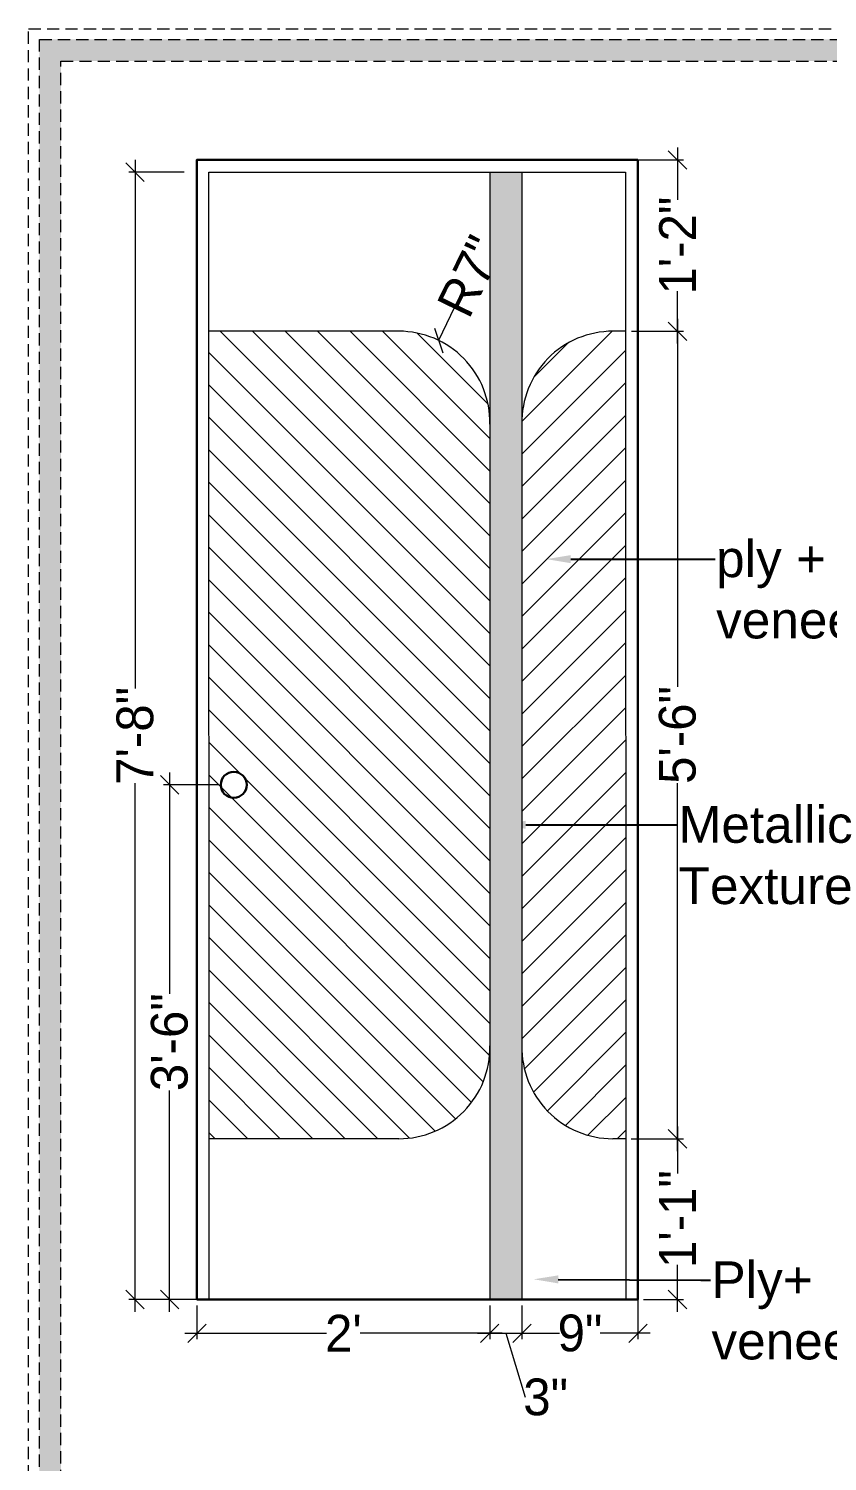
# Model space of a CAD drawing. Header units: millimetres. Extents: x 35877 to 3066687, y -650199 to -40525.
# Drawn here: x 147778.6 to 147843.7, y -180561 to -180444.1 of the extents above; entities that cross this region are included whole.
import ezdxf
from ezdxf import colors
from ezdxf.entities.mleader import LeaderData, LeaderLine
from ezdxf.math import Vec2, Vec3

# ---------------------------------------------------------------- set-up
doc = ezdxf.new("R2010")
doc.units = ezdxf.units.MM
doc.header["$MEASUREMENT"] = 0
doc.header["$PDMODE"] = 35
doc.linetypes.add('DASHED', pattern=[0.75, 0.5, -0.25])
doc.linetypes.add('DASHEDX2', pattern=[1.5, 1, -0.5])
doc.layers.get('Defpoints').update_dxf_attribs({"color": 220})
for name, color, linetype, lineweight in [('dim05', 1, 'Continuous', 13), ('Dimension', 10, 'DASHEDX2', 20), ('doors', 36, 'Continuous', 15), ('FURNITURE', 32, 'Continuous', 9), ('furniture dimensions', 1, 'DASHED', 0), ('LABALLING', 1, 'Continuous', 25), ('NAME PLATE', 7, 'Continuous', 25), ('wall', 7, 'Continuous', 30)]:
    doc.layers.add(name, color=color, linetype=linetype, lineweight=lineweight)
doc.styles.add('century g', font='GOTHIC.TTF')
doc.styles.get("Standard").update_dxf_attribs({"font": 'arial.ttf', "height": 6})
doc.dimstyles.new('Archana', dxfattribs={"dimtxt": 2, "dimasz": 0.75, "dimexe": 0.5, "dimexo": 0.5, "dimgap": 0, "dimtad": 0, "dimzin": 0, "dimdsep": 46, "dimlunit": 4, "dimtxsty": 'century g', "dimblk": 'OBLIQUE', "dimcen": 0, "dimdle": 1, "dimclrd": 256, "dimclre": 256, "dimclrt": 256, "dimadec": 0, "dimazin": 0, "dimtfac": 1, "dimtofl": 0, "dimtmove": 1, "dimatfit": 3, "dimfxl": 1, "dimfxlon": 1, "dimtolj": 1, "dimtzin": 0, "dimlwd": -1, "dimlwe": -1, "dimarcsym": 0})

# ---------------------------------------------------------------- blocks, each defined once
blk = doc.blocks.new('_Oblique')
at = {"layer": 'wall', "color": 0, "lineweight": -2}
blk.add_line((-0.5, -0.5), (0.5, 0.5), dxfattribs=at)
blk = doc.blocks.new('*D281')
at = {"layer": 'Defpoints', "color": 0, "linetype": 'Continuous', "lineweight": 0, "transparency": 16777216}
for p in [(147792.29, -180547.77), (147816.19, -180547.77), (147816.19, -180550.52)]:
    blk.add_point(p, dxfattribs=at)
at = {"layer": 'furniture dimensions', "color": 5, "linetype": 'ByBlock', "transparency": 16777216}
blk.add_line((147792.29, -180548.27), (147792.29, -180551.02), dxfattribs=at)
at = {"layer": 'furniture dimensions', "color": 5, "linetype": 'Continuous', "transparency": 16777216}
for p, q in [((147816.19, -180548.27), (147816.19, -180551.02)), ((147791.29, -180550.52), (147802.86, -180550.52)), ((147817.19, -180550.52), (147805.62, -180550.52))]:
    blk.add_line(p, q, dxfattribs=at)
at = {"layer": 'furniture dimensions', "color": 5, "linetype": 'Continuous', "transparency": 16777216, "xscale": 1.5, "yscale": 1.5, "zscale": 1.5, "rotation": 180}
blk.add_blockref('_Oblique', (147792.29, -180550.52), dxfattribs=at)
at = {"layer": 'furniture dimensions', "color": 5, "linetype": 'Continuous', "transparency": 16777216, "xscale": 1.5, "yscale": 1.5, "zscale": 1.5}
blk.add_blockref('_Oblique', (147816.19, -180550.52), dxfattribs=at)
at = {"layer": 'furniture dimensions', "linetype": 'Continuous', "lineweight": 0, "transparency": 16777216, "insert": (147804.24, -180550.52), "char_height": 3, "attachment_point": 5, "style": 'century g'}
blk.add_mtext("\\A1;2'", dxfattribs=at)
blk = doc.blocks.new('*D285')
at = {"layer": 'Defpoints', "color": 0, "linetype": 'Continuous', "lineweight": 0, "transparency": 16777216}
for p in [(147827.24, -180534.66), (147831.51, -180534.66), (147828.24, -180547.77)]:
    blk.add_point(p, dxfattribs=at)
at = {"layer": 'furniture dimensions', "color": 5, "linetype": 'Continuous', "transparency": 16777216}
for p, q in [((147831.51, -180533.66), (147831.51, -180537.49)), ((147827.74, -180534.66), (147832.01, -180534.66)), ((147831.51, -180548.77), (147831.51, -180544.93))]:
    blk.add_line(p, q, dxfattribs=at)
at = {"layer": 'furniture dimensions', "color": 5, "linetype": 'ByBlock', "transparency": 16777216}
blk.add_line((147828.74, -180547.77), (147832.01, -180547.77), dxfattribs=at)
at = {"layer": 'furniture dimensions', "color": 5, "linetype": 'Continuous', "transparency": 16777216, "xscale": 1.5, "yscale": 1.5, "zscale": 1.5}
for p, rotation in [((147831.51, -180534.66), 90), ((147831.51, -180547.77), 270)]:
    blk.add_blockref('_Oblique', p, dxfattribs=dict(at, rotation=rotation))
at = {"layer": 'furniture dimensions', "linetype": 'Continuous', "lineweight": 0, "transparency": 16777216, "insert": (147831.51, -180541.21), "char_height": 3, "attachment_point": 5, "rotation": 90, "style": 'century g'}
blk.add_mtext('\\A1;1\'-1"', dxfattribs=at)
blk = doc.blocks.new('*D286')
at = {"layer": 'Defpoints', "color": 0, "linetype": 'Continuous', "lineweight": 0, "transparency": 16777216}
for p in [(147812.01, -180469.5), (147808.77, -180476.17)]:
    blk.add_point(p, dxfattribs=at)
at = {"layer": 'furniture dimensions', "color": 5, "linetype": 'Continuous', "transparency": 16777216}
blk.add_line((147813.32, -180466.8), (147812.01, -180469.5), dxfattribs=at)
at = {"layer": 'furniture dimensions', "color": 5, "linetype": 'Continuous', "transparency": 16777216, "xscale": 1.5, "yscale": 1.5, "zscale": 1.5, "rotation": 244.0738870316112}
blk.add_blockref('_Oblique', (147812.01, -180469.5), dxfattribs=at)
at = {"layer": 'furniture dimensions', "linetype": 'Continuous', "lineweight": 0, "transparency": 16777216, "insert": (147814.56, -180464.25), "char_height": 3, "attachment_point": 5, "rotation": 64.0739, "style": 'century g'}
blk.add_mtext('\\A1;R7"', dxfattribs=at)
blk = doc.blocks.new('*D287')
at = {"layer": 'Defpoints', "color": 0, "linetype": 'Continuous', "lineweight": 0, "transparency": 16777216}
for p in [(147816.19, -180547.77), (147818.81, -180547.77), (147818.81, -180550.52)]:
    blk.add_point(p, dxfattribs=at)
at = {"layer": 'furniture dimensions', "color": 5, "linetype": 'ByBlock', "transparency": 16777216}
blk.add_line((147816.19, -180548.27), (147816.19, -180551.02), dxfattribs=at)
at = {"layer": 'furniture dimensions', "color": 5, "linetype": 'Continuous', "transparency": 16777216}
for p, q in [((147818.81, -180548.27), (147818.81, -180551.02)), ((147815.19, -180550.52), (147819.81, -180550.52)), ((147817.5, -180550.52), (147819.07, -180555.74))]:
    blk.add_line(p, q, dxfattribs=at)
at = {"layer": 'furniture dimensions', "color": 5, "linetype": 'Continuous', "transparency": 16777216, "xscale": 1.5, "yscale": 1.5, "zscale": 1.5, "rotation": 180}
blk.add_blockref('_Oblique', (147816.19, -180550.52), dxfattribs=at)
at = {"layer": 'furniture dimensions', "color": 5, "linetype": 'Continuous', "transparency": 16777216, "xscale": 1.5, "yscale": 1.5, "zscale": 1.5}
blk.add_blockref('_Oblique', (147818.81, -180550.52), dxfattribs=at)
at = {"layer": 'furniture dimensions', "linetype": 'Continuous', "lineweight": 0, "transparency": 16777216, "insert": (147820.75, -180555.74), "char_height": 3, "attachment_point": 5, "style": 'century g'}
blk.add_mtext('\\A1;3"', dxfattribs=at)
blk = doc.blocks.new('*D288')
at = {"layer": 'Defpoints', "color": 0, "linetype": 'Continuous', "lineweight": 0, "transparency": 16777216}
for p in [(147828.28, -180546.77), (147818.81, -180547.77), (147828.28, -180550.52)]:
    blk.add_point(p, dxfattribs=at)
at = {"layer": 'furniture dimensions', "color": 5, "linetype": 'Continuous', "transparency": 16777216}
for p, q in [((147828.28, -180547.27), (147828.28, -180551.02)), ((147817.81, -180550.52), (147821.89, -180550.52)), ((147829.28, -180550.52), (147825.2, -180550.52))]:
    blk.add_line(p, q, dxfattribs=at)
at = {"layer": 'furniture dimensions', "color": 5, "linetype": 'ByBlock', "transparency": 16777216}
blk.add_line((147818.81, -180548.27), (147818.81, -180551.02), dxfattribs=at)
at = {"layer": 'furniture dimensions', "color": 5, "linetype": 'Continuous', "transparency": 16777216, "xscale": 1.5, "yscale": 1.5, "zscale": 1.5, "rotation": 180}
blk.add_blockref('_Oblique', (147818.81, -180550.52), dxfattribs=at)
at = {"layer": 'furniture dimensions', "color": 5, "linetype": 'Continuous', "transparency": 16777216, "xscale": 1.5, "yscale": 1.5, "zscale": 1.5}
blk.add_blockref('_Oblique', (147828.28, -180550.52), dxfattribs=at)
at = {"layer": 'furniture dimensions', "linetype": 'Continuous', "lineweight": 0, "transparency": 16777216, "insert": (147823.55, -180550.52), "char_height": 3, "attachment_point": 5, "style": 'century g'}
blk.add_mtext('\\A1;9"', dxfattribs=at)
blk = doc.blocks.new('*D289')
at = {"layer": 'Defpoints', "color": 0, "linetype": 'Continuous', "lineweight": 0, "transparency": 16777216}
for p in [(147827.26, -180468.75), (147831.51, -180468.75), (147827.24, -180534.66)]:
    blk.add_point(p, dxfattribs=at)
at = {"layer": 'furniture dimensions', "color": 5, "linetype": 'Continuous', "transparency": 16777216}
for p, q in [((147831.51, -180467.75), (147831.51, -180497.77)), ((147827.76, -180468.75), (147832.01, -180468.75)), ((147831.51, -180535.66), (147831.51, -180505.64))]:
    blk.add_line(p, q, dxfattribs=at)
at = {"layer": 'furniture dimensions', "color": 5, "linetype": 'ByBlock', "transparency": 16777216}
blk.add_line((147827.74, -180534.66), (147832.01, -180534.66), dxfattribs=at)
at = {"layer": 'furniture dimensions', "color": 5, "linetype": 'Continuous', "transparency": 16777216, "xscale": 1.5, "yscale": 1.5, "zscale": 1.5}
for p, rotation in [((147831.51, -180468.75), 90), ((147831.51, -180534.66), 270)]:
    blk.add_blockref('_Oblique', p, dxfattribs=dict(at, rotation=rotation))
at = {"layer": 'furniture dimensions', "linetype": 'Continuous', "lineweight": 0, "transparency": 16777216, "insert": (147831.51, -180501.7), "char_height": 3, "attachment_point": 5, "rotation": 90, "style": 'century g'}
blk.add_mtext('\\A1;5\'-6"', dxfattribs=at)
blk = doc.blocks.new('*D290')
at = {"layer": 'Defpoints', "color": 0, "linetype": 'Continuous', "lineweight": 0, "transparency": 16777216}
for p in [(147827.26, -180454.77), (147831.51, -180454.77), (147827.26, -180468.75)]:
    blk.add_point(p, dxfattribs=at)
at = {"layer": 'furniture dimensions', "color": 5, "linetype": 'Continuous', "transparency": 16777216}
for p, q in [((147831.51, -180453.77), (147831.51, -180458.04)), ((147827.76, -180454.77), (147832.01, -180454.77)), ((147831.51, -180469.75), (147831.51, -180465.48))]:
    blk.add_line(p, q, dxfattribs=at)
at = {"layer": 'furniture dimensions', "color": 5, "linetype": 'ByBlock', "transparency": 16777216}
blk.add_line((147827.76, -180468.75), (147832.01, -180468.75), dxfattribs=at)
at = {"layer": 'furniture dimensions', "color": 5, "linetype": 'Continuous', "transparency": 16777216, "xscale": 1.5, "yscale": 1.5, "zscale": 1.5}
for p, rotation in [((147831.51, -180454.77), 90), ((147831.51, -180468.75), 270)]:
    blk.add_blockref('_Oblique', p, dxfattribs=dict(at, rotation=rotation))
at = {"layer": 'furniture dimensions', "linetype": 'Continuous', "lineweight": 0, "transparency": 16777216, "insert": (147831.51, -180461.76), "char_height": 3, "attachment_point": 5, "rotation": 90, "style": 'century g'}
blk.add_mtext('\\A1;1\'-2"', dxfattribs=at)
blk = doc.blocks.new('*D291')
at = {"layer": 'Defpoints', "color": 0, "linetype": 'Continuous', "lineweight": 0, "transparency": 16777216}
for p in [(147795.29, -180505.77), (147790.05, -180547.77), (147795.29, -180547.77)]:
    blk.add_point(p, dxfattribs=at)
at = {"layer": 'furniture dimensions', "color": 5, "linetype": 'Continuous', "transparency": 16777216}
for p, q in [((147790.05, -180504.77), (147790.05, -180522.82)), ((147790.05, -180548.77), (147790.05, -180530.71)), ((147794.05, -180547.77), (147789.55, -180547.77))]:
    blk.add_line(p, q, dxfattribs=at)
at = {"layer": 'furniture dimensions', "color": 5, "linetype": 'ByBlock', "transparency": 16777216}
blk.add_line((147794.05, -180505.77), (147789.55, -180505.77), dxfattribs=at)
at = {"layer": 'furniture dimensions', "color": 5, "linetype": 'Continuous', "transparency": 16777216, "xscale": 1.5, "yscale": 1.5, "zscale": 1.5}
for p, rotation in [((147790.05, -180505.77), 90), ((147790.05, -180547.77), 270)]:
    blk.add_blockref('_Oblique', p, dxfattribs=dict(at, rotation=rotation))
at = {"layer": 'furniture dimensions', "linetype": 'Continuous', "lineweight": 0, "transparency": 16777216, "insert": (147790.05, -180526.77), "char_height": 3, "attachment_point": 5, "rotation": 90, "style": 'century g'}
blk.add_mtext('\\A1;3\'-6"', dxfattribs=at)
blk = doc.blocks.new('*D292')
at = {"layer": 'Defpoints', "color": 0, "linetype": 'Continuous', "lineweight": 0, "transparency": 16777216}
for p in [(147793.27, -180455.77), (147787.24, -180547.77), (147792.29, -180547.77)]:
    blk.add_point(p, dxfattribs=at)
at = {"layer": 'furniture dimensions', "color": 5, "linetype": 'Continuous', "transparency": 16777216}
for p, q in [((147787.24, -180454.77), (147787.24, -180497.9)), ((147787.24, -180548.77), (147787.24, -180505.64)), ((147791.24, -180547.77), (147786.74, -180547.77))]:
    blk.add_line(p, q, dxfattribs=at)
at = {"layer": 'furniture dimensions', "color": 5, "linetype": 'ByBlock', "transparency": 16777216}
blk.add_line((147791.24, -180455.77), (147786.74, -180455.77), dxfattribs=at)
at = {"layer": 'furniture dimensions', "color": 5, "linetype": 'Continuous', "transparency": 16777216, "xscale": 1.5, "yscale": 1.5, "zscale": 1.5}
for p, rotation in [((147787.24, -180455.77), 90), ((147787.24, -180547.77), 270)]:
    blk.add_blockref('_Oblique', p, dxfattribs=dict(at, rotation=rotation))
at = {"layer": 'furniture dimensions', "linetype": 'Continuous', "lineweight": 0, "transparency": 16777216, "insert": (147787.24, -180501.77), "char_height": 3, "attachment_point": 5, "rotation": 90, "style": 'century g'}
blk.add_mtext('\\A1;7\'-8"', dxfattribs=at)

msp = doc.modelspace()

# ---------------------------------------------------------------- hatches: boundary and pattern name
at = {"layer": 'dim05', "lineweight": 15, "ltscale": 0.5, "true_color": 0x492403, "transparency": 33554559}
h = msp.add_hatch(dxfattribs=at)
h.set_pattern_fill('ANSI31', color=38, scale=15, angle=90)
h.set_pattern_definition([(135, (582.5917, 7.7863), (-1.325825215, -1.325825215), [])])
edge = h.paths.add_edge_path()
edge.add_arc((147808.77, -180476.17), 7.42, 1.2161, 90.0258)
edge.add_line((147808.76, -180468.75), (147793.27, -180468.75))
edge.add_line((147793.27, -180468.75), (147793.29, -180534.65))
edge.add_line((147793.29, -180534.65), (147808.77, -180534.65))
edge.add_arc((147808.77, -180527.23), 7.42, 270.0516, 358.6596)
edge.add_line((147816.19, -180527.4), (147816.19, -180476.01))
h.paths.add_polyline_path([(147798.27, -180521.92), (147798.27, -180487.63)], flags=16)
h = msp.add_hatch(dxfattribs=at)
h.set_pattern_fill('ANSI31', color=38, scale=15)
h.set_pattern_definition([(45, (582.5917, 7.7863), (-1.325825215, 1.325825215), [])])
h.paths.add_polyline_path([(147827.26, -180468.75), (147826.23, -180468.75, 0.407815), (147818.81, -180476.01), (147818.81, -180527.37, 0.408848), (147826.24, -180534.65), (147827.28, -180534.65)])
at = {"layer": 'Dimension', "true_color": 0xd39e00, "transparency": 33554687}
h = msp.add_hatch(color=42, dxfattribs=at)
h.paths.add_polyline_path([(147779.43, -180444.94), (147779.43, -180621.42), (148030.16, -180621.42), (148030.16, -180444.94)])
h.paths.add_polyline_path([(147781.19, -180446.7), (148028.4, -180446.7), (148028.4, -180619.66), (147781.19, -180619.66)], flags=16)
at = {"layer": 'NAME PLATE', "linetype": 'ByBlock', "true_color": 0x492403, "transparency": 33554687}
h = msp.add_hatch(color=38, dxfattribs=at)
h.dxf.hatch_style = 1
h.set_gradient(color1=(153, 155, 55), color2=(229, 232, 120), name='INVCYLINDER')
edge = h.paths.add_edge_path()
edge.add_arc((147826.23, -180476.17), 7.42, 178.7839, 181.2161, ccw=False)
edge.add_line((147818.81, -180476.01), (147818.81, -180455.77))
edge.add_line((147818.81, -180455.77), (147816.19, -180455.77))
edge.add_line((147816.19, -180455.77), (147816.19, -180476.01))
edge.add_arc((147808.77, -180476.17), 7.42, -1.2161, 1.2161, ccw=False)
edge.add_line((147816.19, -180476.33), (147816.19, -180527.05))
edge.add_arc((147808.77, -180527.23), 7.42, -1.3404, 1.3404, ccw=False)
edge.add_line((147816.19, -180527.4), (147816.19, -180547.77))
edge.add_line((147816.19, -180547.77), (147818.81, -180547.77))
edge.add_line((147818.81, -180547.77), (147818.81, -180527.37))
edge.add_arc((147826.23, -180527.23), 7.42, 178.9226, 181.0774, ccw=False)
edge.add_line((147818.81, -180527.09), (147818.81, -180476.33))

# ---------------------------------------------------------------- linework, layer by layer
at = {"layer": 'Dimension', "color": 42, "true_color": 0xd39e00, "transparency": 33554687, "elevation": 0.12}
for points in [[(147778.55, -180444.06), (148031.04, -180444.06), (148031.04, -180622.3), (147778.55, -180622.3)], [(147779.43, -180444.94), (148030.16, -180444.94), (148030.16, -180621.42), (147779.43, -180621.42)], [(147781.19, -180446.7), (148028.4, -180446.7), (148028.4, -180619.66), (147781.19, -180619.66)]]:
    msp.add_lwpolyline(points, close=True, dxfattribs=at)
at = {"layer": 'doors', "transparency": 33554687}
for p, q in [((147816.19, -180455.77), (147816.19, -180476.01)), ((147818.81, -180455.77), (147818.81, -180547.77)), ((147808.77, -180468.75), (147793.27, -180468.75)), ((147828.29, -180468.75), (147828.26, -180468.75)), ((147816.19, -180476.01), (147816.19, -180547.77)), ((147808.77, -180534.65), (147793.29, -180534.66)), ((147827.28, -180534.65), (147826.24, -180534.65))]:
    msp.add_line(p, q, dxfattribs=at)
msp.add_lwpolyline([(147793.29, -180547.77), (147793.27, -180455.77), (147827.26, -180455.77), (147827.28, -180547.77)], close=True, dxfattribs=at)
msp.add_lwpolyline([(147827.26, -180468.75), (147826.24, -180468.75, 0.420576), (147818.81, -180476.33)], format="xyb", dxfattribs=at)
for centre, start, end in [((147808.77, -180476.17), 358.7839, 90.0258), ((147808.77, -180527.23), 269.9742, 1.2161), ((147826.23, -180527.23), 178.7839, 270.0258)]:
    msp.add_arc(centre, 7.42, start, end, dxfattribs=at)
at = {"layer": 'FURNITURE', "lineweight": 30, "transparency": 33554687}
msp.add_circle((147795.29, -180505.77), 1.06, dxfattribs=at)
at = {"layer": 'wall', "transparency": 33554687}
msp.add_lwpolyline([(147792.29, -180547.77), (147792.27, -180454.77), (147828.26, -180454.77), (147828.28, -180547.77)], close=True, dxfattribs=at)

# ---------------------------------------------------------------- dimensions: what is measured, and where the dimension line sits
at = {"layer": 'furniture dimensions', "color": 5, "linetype": 'Continuous', "lineweight": 0, "transparency": 33554687}
for base, p1, p2, picture, middle in [((147831.51, -180454.77), (147827.26, -180468.75), (147827.26, -180454.77), '*D290', (147831.51, -180461.76)), ((147787.24, -180547.77), (147793.27, -180455.77), (147792.29, -180547.77), '*D292', (147787.24, -180501.77)), ((147831.51, -180468.75), (147827.24, -180534.66), (147827.26, -180468.75), '*D289', (147831.51, -180501.7)), ((147790.05, -180547.77), (147795.29, -180505.77), (147795.29, -180547.77), '*D291', (147790.05, -180526.77)), ((147831.51, -180534.66), (147828.24, -180547.77), (147827.24, -180534.66), '*D285', (147831.51, -180541.21))]:
    dim = msp.add_linear_dim(base=base, p1=p1, p2=p2, angle=90, dimstyle='Archana', override={"dimtxt": 3, "dimasz": 1.5, "dimdec": 0, "dimclrd": 5, "dimclre": 5, "dimfxl": 4}, dxfattribs=at)
    dim.commit()
    dim.dimension.update_dxf_attribs({"geometry": picture, "text_midpoint": middle})
dim = msp.add_radius_dim(center=(147808.77, -180476.17), mpoint=(147812.01, -180469.5), dimstyle='Archana', override={"dimtxt": 3, "dimasz": 1.5, "dimdec": 0, "dimclrd": 5, "dimclre": 5, "dimfxl": 4}, dxfattribs=at)
dim.commit()
dim.dimension.update_dxf_attribs({"geometry": '*D286', "text_midpoint": (147814.56, -180464.25)})
for base, p1, p2, picture, middle in [((147828.28, -180550.52), (147818.81, -180547.77), (147828.28, -180546.77), '*D288', (147823.55, -180550.52)), ((147816.19, -180550.52), (147792.29, -180547.77), (147816.19, -180547.77), '*D281', (147804.24, -180550.52)), ((147818.81, -180550.52), (147816.19, -180547.77), (147818.81, -180547.77), '*D287', (147819.07, -180555.74))]:
    dim = msp.add_linear_dim(base=base, p1=p1, p2=p2, dimstyle='Archana', override={"dimtxt": 3, "dimasz": 1.5, "dimdec": 0, "dimclrd": 5, "dimclre": 5, "dimfxl": 4}, dxfattribs=at)
    dim.commit()
    dim.dimension.update_dxf_attribs({"geometry": picture, "text_midpoint": middle})

# ---------------------------------------------------------------- leaders
at = {"layer": 'LABALLING', "lineweight": 5, "ltscale": 4, "transparency": 33554687}
ml = msp.add_multileader_mtext('Standard', dxfattribs=at)
ml.set_content('{\\fArial|b0|i0|c0|p34;ply +\\Pveneer}', color=256)
ml.set_leader_properties()
ml.build(insert=Vec2(0, 0))
ml.multileader.update_dxf_attribs({"dogleg_length": 28.28, "arrow_head_size": 2})
ctx = ml.context
ctx.base_point, ctx.char_height, ctx.arrow_head_size, ctx.landing_gap_size, ctx.plane_origin = Vec3(147834.57, -180487.35), 3, 2, 0.09, Vec3(147850.47, -180487.35)
notes = []
notes.append((ctx, [(0, (1, 1, 0), (147833.79, -180487.35), (1, 0), 0.782, [(0, [(147820.8, -180487.35)], 0, [])])]))
ctx.mtext.insert, ctx.mtext.flow_direction = Vec3(147834.66, -180485.82), 5
ml = msp.add_multileader_mtext('Standard', dxfattribs=at)
ml.set_content('Metallic \\PTexture', color=256)
ml.set_leader_properties()
ml.build(insert=Vec2(0, 0))
ml.multileader.update_dxf_attribs({"dogleg_length": 28.28, "arrow_head_size": 2})
ctx = ml.context
ctx.base_point, ctx.char_height, ctx.arrow_head_size, ctx.landing_gap_size, ctx.plane_origin = Vec3(147831.51, -180509.03), 3, 2, 0.09, Vec3(147847.78, -180509.03)
notes.append((ctx, [(0, (1, 1, 0), (147830.73, -180509.03), (1, 0), 0.782, [(0, [(147817.13, -180509.03)], 0, [])])]))
ctx.mtext.insert, ctx.mtext.width, ctx.mtext.flow_direction = Vec3(147831.6, -180507.5), 24.8847, 5
ml = msp.add_multileader_mtext('Standard', dxfattribs=at)
ml.set_content('Ply+\\Pveneer', color=256)
ml.set_leader_properties()
ml.build(insert=Vec2(0, 0))
ml.multileader.update_dxf_attribs({"dogleg_length": 28.28, "arrow_head_size": 2})
ctx = ml.context
ctx.base_point, ctx.char_height, ctx.arrow_head_size, ctx.landing_gap_size, ctx.plane_origin = Vec3(147834.19, -180546.18), 3, 2, 0.09, Vec3(147850.09, -180546.18)
notes.append((ctx, [(0, (1, 1, 0), (147833.41, -180546.18), (1, 0), 0.782, [(0, [(147819.78, -180546.12)], 0, [])])]))
ctx.mtext.insert, ctx.mtext.flow_direction = Vec3(147834.28, -180544.66), 5
for ctx, leaders in notes:
    for number, flags, end, landing, length, lines in leaders:
        leader = LeaderData()
        leader.index, (leader.has_last_leader_line, leader.has_dogleg_vector, leader.attachment_direction) = number, flags
        leader.last_leader_point, leader.dogleg_vector, leader.dogleg_length = Vec3(end), Vec3(landing), length
        for number, points, colour, breaks in lines:
            line = LeaderLine()
            line.index, line.vertices, line.color, line.breaks = number, Vec3.list(points), colors.encode_raw_color(colour), breaks
            leader.lines.append(line)
        ctx.leaders.append(leader)

doc.saveas('drawing.dxf')
